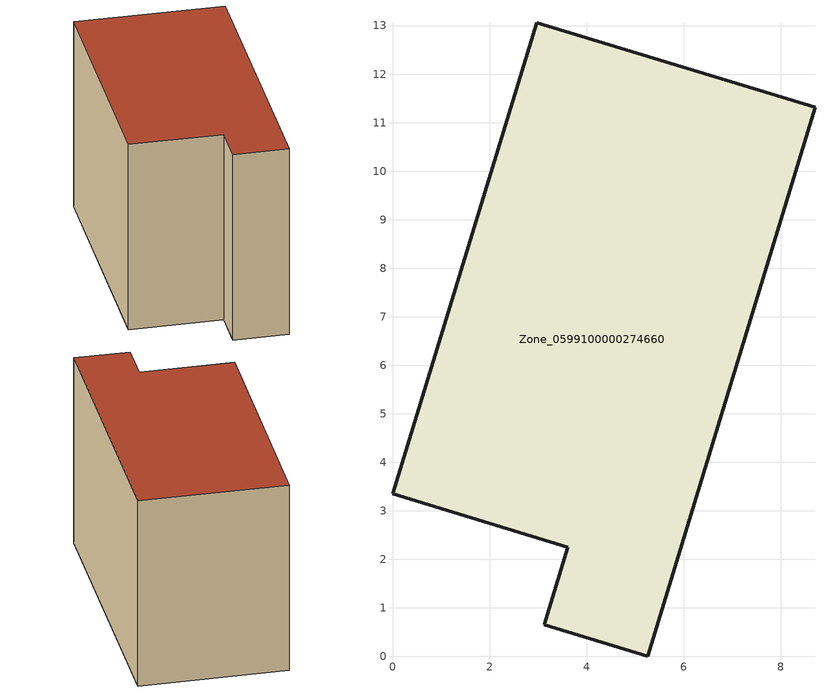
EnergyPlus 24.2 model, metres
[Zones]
Zone_0599100000274660
 floor ground (C_G): 8.71,11.32 5.26,0 3.13,0.65 3.61,2.25 0,3.35 2.97,13.06 z0
 wall outside (C_F): 5.26,0 8.71,11.32 2.97,13.06 0,3.35 3.61,2.25 3.13,0.65 5.26,0 z0:8.17
 roof outside (C_R): 3.13,0.65 5.26,0 8.71,11.32 2.97,13.06 0,3.35 3.61,2.25 z8.17
[BUILDING]
Pand.0599100000274660: North Axis=0; Terrain=City; Loads Convergence Tolerance Value=0.04; Temperature Convergence Tolerance Value=0.4; Solar Distribution=FullExterior; Maximum Number of Warmup Days=25; Minimum Number of Warmup Days=1
[Site:Location]
Rotterdam.The.Hague.AP_ZH_NLD Design_Conditions: Latitude=51.96; Longitude=4.45; Time Zone=1; Elevation=-4.5
[SITE:GROUNDTEMPERATURE:BUILDINGSURFACE]
18, 18, 18, 18, 18, 18, 18, 18, 18, 18, 18, 18
[MATERIAL] Thermal Absorptance=0.9; Solar Absorptance=0.7; Visible Absorptance=0.7
Name | Roughness | Thickness | Conductivity | Density | Specific Heat
G.TI.1975-1991 | MediumSmooth | 0.15 | 0.288461 | 540 | 1210
F.TI.1975-1991 | Rough | 0.3 | 0.230769 | 1920 | 840
R.TI.1975-1991 | MediumRough | 0.2 | 0.153846 | 1500 | 1000
[CONSTRUCTION]
C_G: G.TI.1975-1991
C_F: F.TI.1975-1991
C_R: R.TI.1975-1991
[ZONE]
Zone_0599100000274660: Type=1; Multiplier=1; Ceiling Height=Autocalculate; Volume=Autocalculate; Floor Area=autocalculate; Part of Total Floor Area=Yes
[ZONEINFILTRATION:DESIGNFLOWRATE]
Infil_Zone_0599100000274660: Zone or ZoneList or Space or SpaceList=Zone_0599100000274660; Schedule=AlwaysOn; Design Flow Rate Calculation Method=Flow/Area; Flow Rate per Floor Area=0.003; Constant Term Coefficient=1; Temperature Term Coefficient=0; Velocity Term Coefficient=0; Velocity Squared Term Coefficient=0
[HVACTEMPLATE:ZONE:IDEALLOADSAIRSYSTEM]
Zone_0599100000274660: Maximum Heating Supply Air Temperature=50; Minimum Cooling Supply Air Temperature=13; Maximum Heating Supply Air Humidity Ratio=0.0156; Minimum Cooling Supply Air Humidity Ratio=0.0077; Heating Limit=NoLimit; Cooling Limit=NoLimit; Dehumidification Control Type=ConstantSensibleHeatRatio; Cooling Sensible Heat Ratio=0.7; Dehumidification Setpoint=60; Humidification Control Type=None; Humidification Setpoint=30; Outdoor Air Method=None; Outdoor Air Flow Rate per Person=0.00944; Outdoor Air Flow Rate per Zone Floor Area=0; Outdoor Air Flow Rate per Zone=0; Demand Controlled Ventilation Type=None; Outdoor Air Economizer Type=NoEconomizer; Heat Recovery Type=None; Sensible Heat Recovery Effectiveness=0.7; Latent Heat Recovery Effectiveness=0.65
[ZONECONTROL:THERMOSTAT]
ThermostatControl_Zone_0599100000274660: Zone or ZoneList=Zone_0599100000274660; Control Type Schedule=DualSetpointControlType; Control 1=Thermostat_Zone_0599100000274660; Temperature Difference Between Cutout And Setpoint=0
[THERMOSTATSETPOINT:DUALSETPOINT]
Thermostat_Zone_0599100000274660: Heating Setpoint Temperature Schedule=HeatingSetpoint_Zone_0599100000274660; Cooling Setpoint Temperature Schedule=CoolingSetpoint_Zone_0599100000274660
[SCHEDULE:COMPACT]
HeatingSetpoint_Zone_0599100000274660: Through: 12/31, For: AllDays, Until: 24:00, 21
CoolingSetpoint_Zone_0599100000274660: Through: 12/31, For: AllDays, Until: 24:00, 24
DualSetpointControlType: Through: 12/31, For: AllDays, Until: 24:00, 4
AlwaysOn: Through: 12/31, For: AllDays, Until: 24:00, 1
